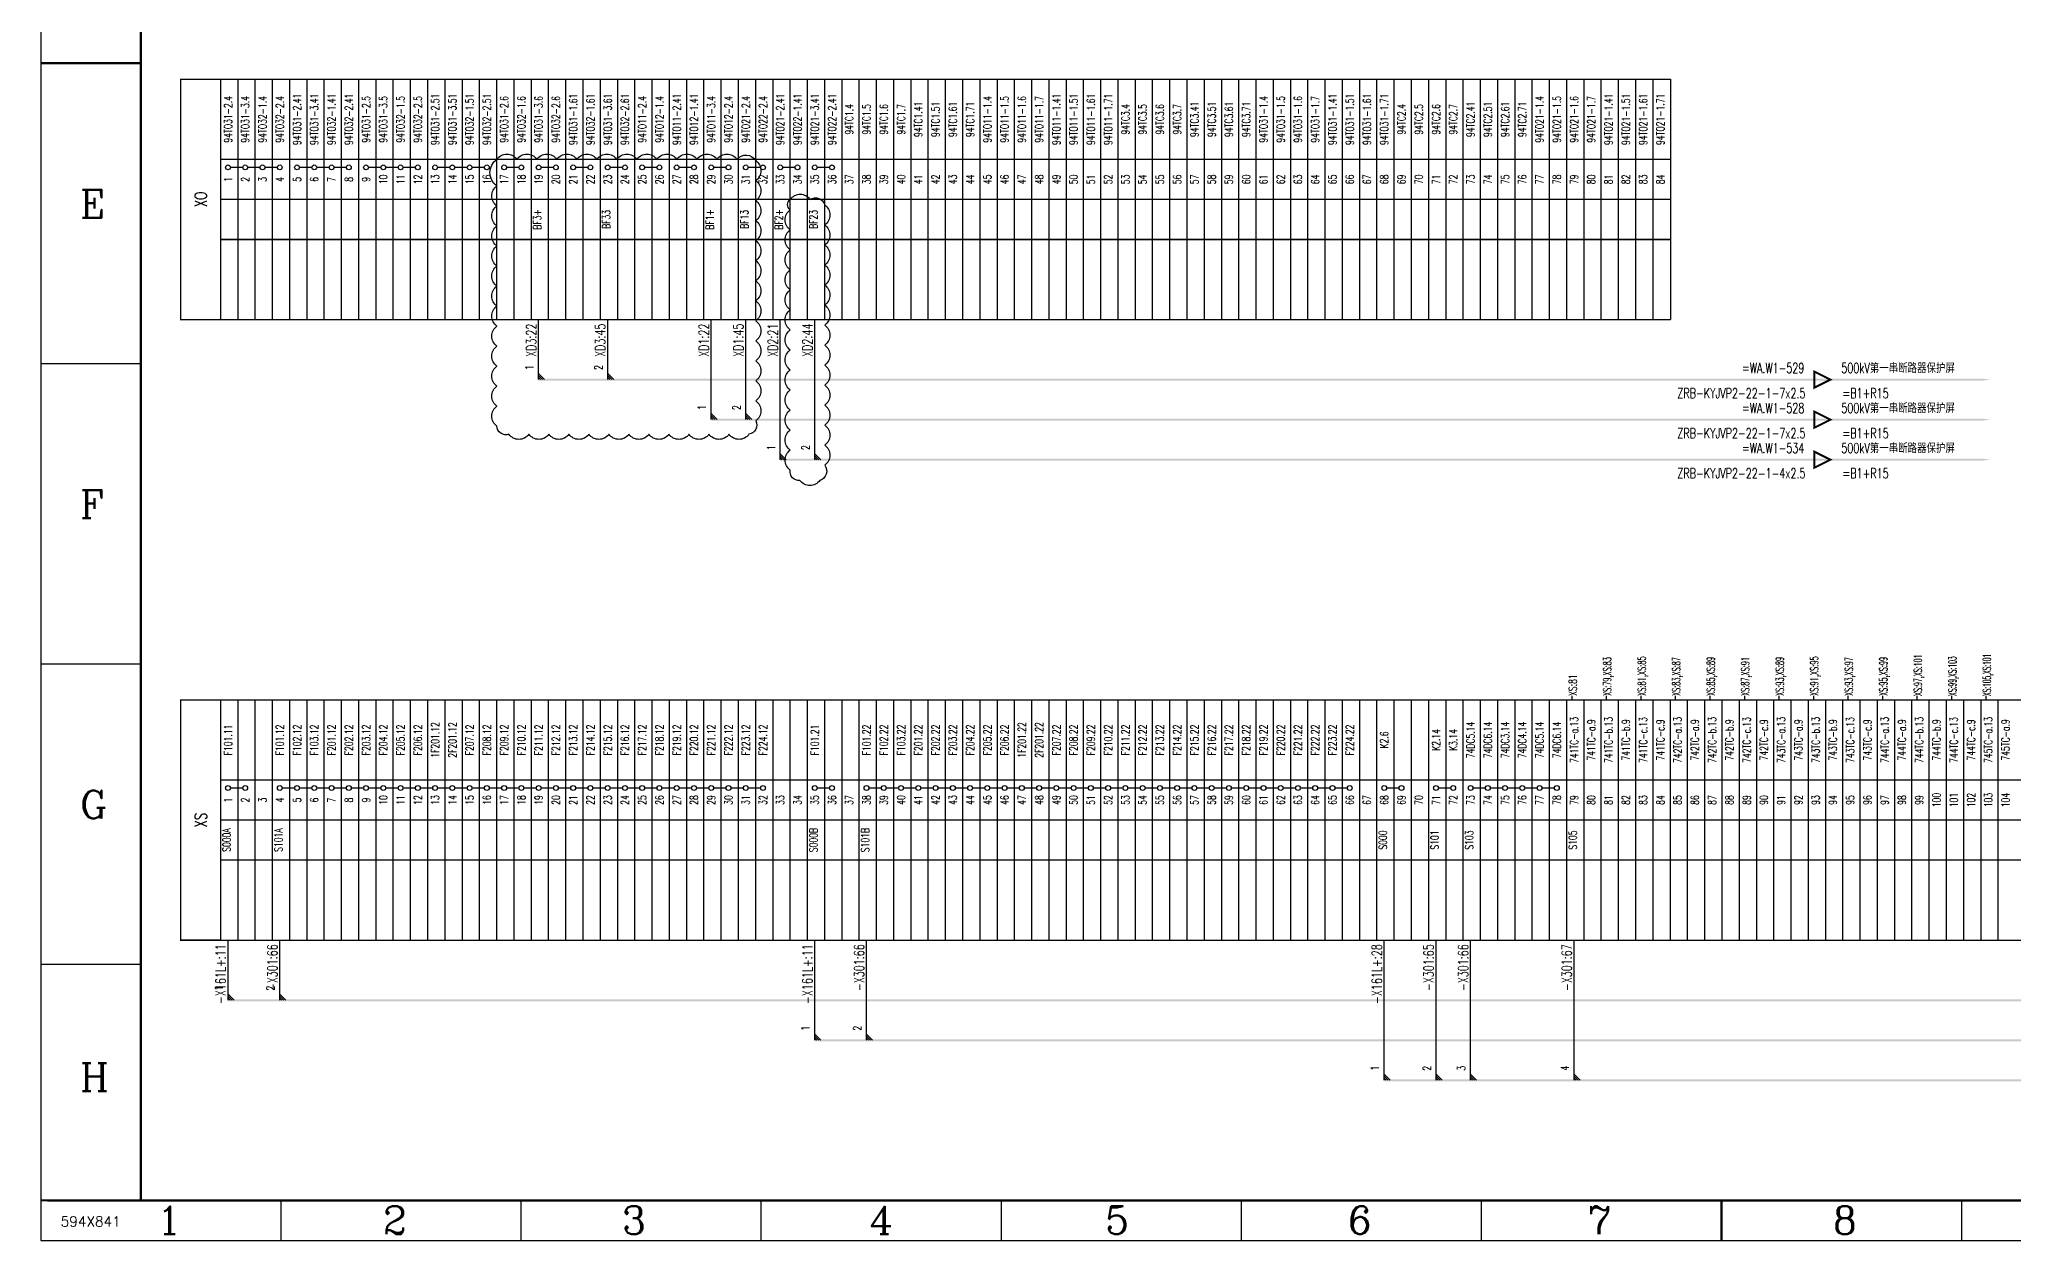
# Model space of a CAD drawing. Header units: millimetres. Extents: x 0 to 841, y 0 to 594.
# Drawn here: x -0.3 to 493, y 0 to 299.9 of the extents above; entities that cross this region are included whole.
import ezdxf
from ezdxf.enums import TextEntityAlignment as Align

# ---------------------------------------------------------------- set-up
doc = ezdxf.new("R2010")
doc.units = ezdxf.units.MM
doc.layers.add('GPDRAW', color=1, linetype='Continuous')
doc.styles.add('ECL', font='', dxfattribs={"width": 0.7, "height": 3})
doc.styles.add('elec', font='simplex.shx', dxfattribs={"width": 0.7, "bigfont": 'hztxta.shx'})
doc.styles.add('GPDRAW', font='txt.shx', dxfattribs={"height": 2.5, "bigfont": 'hzfs.shx'})
doc.styles.add('ROMANC', font='romanc')
doc.styles.get('ECL').set_extended_font_data('FangSong_GB2312')

# ---------------------------------------------------------------- blocks, each defined once
blk = doc.blocks.new('joinPtL')
for p, q in [((1.5, 0), (0, 1.5)), ((1, 0), (0, 1)), ((0.5, 0), (0, 0.5))]:
    blk.add_line(p, q)
at = {"style": 'elec', "width": 0.7}
blk.add_attdef('NO', text='', height=2, rotation=90, dxfattribs=at).set_placement((-2.31, 3.02), align=Align.MIDDLE)
blk = doc.blocks.new('to')
at = {"const_width": 0.5}
blk.add_lwpolyline([(-4, 2), (-4, -2), (0, 0)], close=True, dxfattribs=at)
at = {"style": 'elec', "width": 0.7}
for tag, p in [('CABLECODE', (-6.5, 1.65)), ('CABLETYPE', (-6.23, -4.65))]:
    blk.add_attdef(tag, text='', height=2.5, dxfattribs=at).set_placement(p, align=Align.RIGHT)
for tag, p in [('EQUNAME', (2.72, 1.65)), ('EQUCODE', (3, -4.65))]:
    blk.add_attdef(tag, p, '', height=2.5, dxfattribs=at)
blk = doc.blocks.new('XXDAFRAM-CH-HENG-A1')
at = {"color": 1, "lineweight": 50}
for p, q in [((0, 294), (25, 294)), ((420, 10), (420, 0))]:
    blk.add_line(p, q, dxfattribs=at)
at = {"color": 1}
for p, q in [((0, 219), (25, 219)), ((0, 144), (25, 144)), ((0, 69), (25, 69)), ((60, 10), (60, 0)), ((120, 10), (120, 0)), ((180, 10), (180, 0)), ((240, 10), (240, 0)), ((300, 10), (300, 0)), ((360, 10), (360, 0)), ((480, 10), (480, 0))]:
    blk.add_line(p, q, dxfattribs=at)
blk.add_lwpolyline([(0, 0), (841, 0), (841, 594), (0, 594)], close=True, dxfattribs=at)
at = {"color": 1, "const_width": 0.6}
for points in [[(25, 10), (831, 10), (831, 584), (25, 584)], [(0, 10), (25, 10), (25, 10), (0, 10)]]:
    blk.add_lwpolyline(points, close=True, dxfattribs=at)
at = {"color": 1, "const_width": 0.5}
blk.add_lwpolyline([(0, 10), (25, 10)], dxfattribs=at)
at = {"color": 1, "style": 'ROMANC'}
for s, p in [('E', (9.83, 255.42)), ('F', (9.83, 180.42)), ('G', (9.83, 105.42)), ('H', (9.83, 37.29)), ('1', (29.09, 1.55)), ('2', (85.5, 1.55)), ('3', (145.25, 1.55)), ('4', (207.04, 1.55)), ('5', (266, 1.55)), ('6', (326.66, 1.55)), ('7', (386.56, 1.55)), ('8', (447.83, 1.55))]:
    blk.add_text(s, height=7, dxfattribs=at).set_placement(p)
at = {"linetype": 'Continuous', "style": 'ECL', "width": 0.7}
for tag, height, p in [('DESIGNSTATUS', 3.5, (818.85, 76.57)), ('DESIGNSTATUS', 3.5, (818.85, 76.57)), ('ENDESIGNSTATUS', 3.5, (818.89, 70.89)), ('ENDESIGNSTATUS', 3.5, (818.89, 70.89)), ('V', 4, (778.58, 63.46)), ('O', 4, (784.75, 63.46)), ('L', 4, (790.92, 63.46)), ('N', 4, (797.08, 63.46)), ('D', 4, (809.42, 63.46)), ('W', 4, (815.58, 63.46)), ('G', 4, (821.75, 63.46)), ('VEREN40', 4, (827.82, 63.3)), ('DWGNAME1', 5, (768.76, 48.81)), ('DWGENAME1', 5, (768.98, 42.71)), ('DWGNAME', 5, (768.73, 42.42)), ('DWGNAME2', 5, (769.11, 35.27)), ('DWGENAME', 5, (769.24, 35.31)), ('DWGENAME2', 5, (769.4, 28.81)), ('DWGNO', 5, (758.81, 15.14)), ('VEREN40', 4, (825.77, 15.22))]:
    blk.add_attdef(tag, text='', height=height, dxfattribs=at).set_placement(p, align=Align.MIDDLE)
at = {"style": 'ECL', "width": 0.7, "flags": 1}
for tag, p in [('SJ1', (666.56, 44.28)), ('JH', (666.56, 36.28)), ('SH1', (666.56, 28.28)), ('PZ', (666.56, 20.28)), ('BL', (666.56, 10))]:
    blk.add_attdef(tag, p, '', height=5, dxfattribs=at)
for p in [(697.39, 48.28), (697.39, 40.28), (697.39, 32.28), (697.39, 24.28)]:
    blk.add_attdef('DATE', text='', height=5, dxfattribs=at).set_placement(p, align=Align.MIDDLE)
at = {"layer": 'GPDRAW', "color": 1, "linetype": 'Continuous', "style": 'GPDRAW'}
blk.add_text('594X841', height=2.5, dxfattribs=at).set_placement((5, 3.5))

msp = doc.modelspace()

# ---------------------------------------------------------------- linework, layer by layer
for p, q in [((45, 290), (407.24, 290)), ((45, 230), (45, 290)), ((49.31, 230), (49.31, 290)), ((53.62, 230), (53.62, 290)), ((57.94, 230), (57.94, 290)), ((62.25, 230), (62.25, 290)), ((66.56, 230), (66.56, 290)), ((70.87, 230), (70.87, 290)), ((75.19, 230), (75.19, 290)), ((79.5, 230), (79.5, 290)), ((83.81, 230), (83.81, 290)), ((88.12, 230), (88.12, 290)), ((92.44, 230), (92.44, 290)), ((96.75, 230), (96.75, 290)), ((101.06, 230), (101.06, 290)), ((105.37, 230), (105.37, 290)), ((109.69, 230), (109.69, 290)), ((114, 230), (114, 290)), ((118.31, 230), (118.31, 290)), ((122.62, 230), (122.62, 290)), ((126.94, 230), (126.94, 290)), ((131.25, 230), (131.25, 290)), ((135.56, 230), (135.56, 290)), ((139.87, 230), (139.87, 290)), ((144.19, 230), (144.19, 290)), ((148.5, 230), (148.5, 290)), ((152.81, 230), (152.81, 290)), ((157.12, 230), (157.12, 290)), ((161.44, 230), (161.44, 290)), ((165.75, 230), (165.75, 290)), ((170.06, 230), (170.06, 290)), ((174.37, 230), (174.37, 290)), ((178.69, 230), (178.69, 290)), ((183, 230), (183, 290)), ((187.31, 230), (187.31, 290)), ((191.62, 230), (191.62, 290)), ((195.93, 230), (195.93, 290)), ((200.25, 230), (200.25, 290)), ((204.56, 230), (204.56, 290)), ((208.87, 230), (208.87, 290)), ((213.18, 230), (213.18, 290)), ((217.5, 230), (217.5, 290)), ((221.81, 230), (221.81, 290)), ((226.12, 230), (226.12, 290)), ((230.43, 230), (230.43, 290)), ((234.75, 230), (234.75, 290)), ((239.06, 230), (239.06, 290)), ((243.37, 230), (243.37, 290)), ((247.68, 230), (247.68, 290)), ((252, 230), (252, 290)), ((256.31, 230), (256.31, 290)), ((260.62, 230), (260.62, 290)), ((264.93, 230), (264.93, 290)), ((269.25, 230), (269.25, 290)), ((273.56, 230), (273.56, 290)), ((277.87, 230), (277.87, 290)), ((282.18, 230), (282.18, 290)), ((286.5, 230), (286.5, 290)), ((290.81, 230), (290.81, 290)), ((295.12, 230), (295.12, 290)), ((299.43, 230), (299.43, 290)), ((303.75, 230), (303.75, 290)), ((308.06, 230), (308.06, 290)), ((312.37, 230), (312.37, 290)), ((316.68, 230), (316.68, 290)), ((320.99, 230), (320.99, 290)), ((325.31, 230), (325.31, 290)), ((329.62, 230), (329.62, 290)), ((333.93, 230), (333.93, 290)), ((338.24, 230), (338.24, 290)), ((342.56, 230), (342.56, 290)), ((346.87, 230), (346.87, 290)), ((351.18, 230), (351.18, 290)), ((355.49, 230), (355.49, 290)), ((359.81, 230), (359.81, 290)), ((364.12, 230), (364.12, 290)), ((368.43, 230), (368.43, 290)), ((372.74, 230), (372.74, 290)), ((377.06, 230), (377.06, 290)), ((381.37, 230), (381.37, 290)), ((385.68, 230), (385.68, 290)), ((389.99, 230), (389.99, 290)), ((394.31, 230), (394.31, 290)), ((398.62, 230), (398.62, 290)), ((402.93, 230), (402.93, 290)), ((407.24, 290), (407.24, 230)), ((45, 230), (407.24, 230)), ((45, 135), (540.93, 135)), ((45, 75), (45, 135)), ((49.31, 75), (49.31, 135)), ((53.62, 75), (53.62, 135)), ((57.94, 75), (57.94, 135)), ((62.25, 75), (62.25, 135)), ((66.56, 75), (66.56, 135)), ((70.87, 75), (70.87, 135)), ((75.19, 75), (75.19, 135)), ((79.5, 75), (79.5, 135)), ((83.81, 75), (83.81, 135)), ((88.12, 75), (88.12, 135)), ((92.44, 75), (92.44, 135)), ((96.75, 75), (96.75, 135)), ((101.06, 75), (101.06, 135)), ((105.37, 75), (105.37, 135)), ((109.69, 75), (109.69, 135)), ((114, 75), (114, 135)), ((118.31, 75), (118.31, 135)), ((122.62, 75), (122.62, 135)), ((126.94, 75), (126.94, 135)), ((131.25, 75), (131.25, 135)), ((135.56, 75), (135.56, 135)), ((139.87, 75), (139.87, 135)), ((144.19, 75), (144.19, 135)), ((148.5, 75), (148.5, 135)), ((152.81, 75), (152.81, 135)), ((157.12, 75), (157.12, 135)), ((161.44, 75), (161.44, 135)), ((165.75, 75), (165.75, 135)), ((170.06, 75), (170.06, 135)), ((174.37, 75), (174.37, 135)), ((178.69, 75), (178.69, 135)), ((183, 75), (183, 135)), ((187.31, 75), (187.31, 135)), ((191.62, 75), (191.62, 135)), ((195.93, 75), (195.93, 135)), ((200.25, 75), (200.25, 135)), ((204.56, 75), (204.56, 135)), ((208.87, 75), (208.87, 135)), ((213.18, 75), (213.18, 135)), ((217.5, 75), (217.5, 135)), ((221.81, 75), (221.81, 135)), ((226.12, 75), (226.12, 135)), ((230.43, 75), (230.43, 135)), ((234.75, 75), (234.75, 135)), ((239.06, 75), (239.06, 135)), ((243.37, 75), (243.37, 135)), ((247.68, 75), (247.68, 135)), ((252, 75), (252, 135)), ((256.31, 75), (256.31, 135)), ((260.62, 75), (260.62, 135)), ((264.93, 75), (264.93, 135)), ((269.25, 75), (269.25, 135)), ((273.56, 75), (273.56, 135)), ((277.87, 75), (277.87, 135)), ((282.18, 75), (282.18, 135)), ((286.5, 75), (286.5, 135)), ((290.81, 75), (290.81, 135)), ((295.12, 75), (295.12, 135)), ((299.43, 75), (299.43, 135)), ((303.75, 75), (303.75, 135)), ((308.06, 75), (308.06, 135)), ((312.37, 75), (312.37, 135)), ((316.68, 75), (316.68, 135)), ((320.99, 75), (320.99, 135)), ((325.31, 75), (325.31, 135)), ((329.62, 75), (329.62, 135)), ((333.93, 75), (333.93, 135)), ((338.24, 75), (338.24, 135)), ((342.56, 75), (342.56, 135)), ((346.87, 75), (346.87, 135)), ((351.18, 75), (351.18, 135)), ((355.49, 75), (355.49, 135)), ((359.81, 75), (359.81, 135)), ((364.12, 75), (364.12, 135)), ((368.43, 75), (368.43, 135)), ((372.74, 75), (372.74, 135)), ((377.06, 75), (377.06, 135)), ((381.37, 75), (381.37, 135)), ((382.68, 135), (382.68, 136)), ((385.68, 75), (385.68, 135)), ((389.99, 75), (389.99, 135)), ((391.31, 135), (391.31, 136)), ((394.31, 75), (394.31, 135)), ((398.62, 75), (398.62, 135)), ((399.93, 135), (399.93, 136)), ((402.93, 75), (402.93, 135)), ((407.24, 75), (407.24, 135)), ((408.56, 135), (408.56, 136)), ((411.56, 75), (411.56, 135)), ((415.87, 75), (415.87, 135)), ((417.18, 135), (417.18, 136)), ((420.18, 75), (420.18, 135)), ((424.49, 75), (424.49, 135)), ((425.81, 135), (425.81, 136)), ((428.81, 75), (428.81, 135)), ((433.12, 75), (433.12, 135)), ((434.43, 135), (434.43, 136)), ((437.43, 75), (437.43, 135)), ((441.74, 75), (441.74, 135)), ((443.06, 135), (443.06, 136)), ((446.06, 75), (446.06, 135)), ((450.37, 75), (450.37, 135)), ((451.68, 135), (451.68, 136)), ((454.68, 75), (454.68, 135)), ((458.99, 75), (458.99, 135)), ((460.3, 135), (460.3, 136)), ((463.3, 75), (463.3, 135)), ((467.62, 75), (467.62, 135)), ((468.93, 135), (468.93, 136)), ((471.93, 75), (471.93, 135)), ((476.24, 75), (476.24, 135)), ((477.55, 135), (477.55, 136)), ((480.55, 75), (480.55, 135)), ((484.87, 75), (484.87, 135)), ((486.18, 135), (486.18, 136)), ((489.18, 75), (489.18, 135)), ((45, 75), (540.93, 75))]:
    msp.add_line(p, q)
at = {"color": 1, "const_width": 0.35}
for points in [[(35, 290), (45, 290), (45, 230), (35, 230)], [(35, 135), (45, 135), (45, 75), (35, 75)]]:
    msp.add_lwpolyline(points, close=True, dxfattribs=at)
for points in [[(407.24, 270), (45, 270)], [(407.24, 260), (45, 260)], [(407.24, 250), (45, 250)], [(540.93, 115), (45, 115)], [(540.93, 105), (45, 105)], [(540.93, 95), (45, 95)]]:
    msp.add_lwpolyline(points, dxfattribs=at)
at = {"color": 2, "const_width": 0.35}
for points in [[(47.41, 268), (50.52, 268)], [(51.72, 268), (54.84, 268)], [(56.04, 268), (59.15, 268)], [(64.66, 268), (67.77, 268)], [(68.97, 268), (72.09, 268)], [(73.29, 268), (76.4, 268)], [(81.91, 268), (85.02, 268)], [(86.22, 268), (89.34, 268)], [(90.54, 268), (93.65, 268)], [(99.16, 268), (102.27, 268)], [(103.47, 268), (106.59, 268)], [(107.79, 268), (110.9, 268)], [(116.41, 268), (119.52, 268)], [(125.04, 268), (128.15, 268)], [(133.66, 268), (136.77, 268)], [(142.29, 268), (145.4, 268)], [(150.91, 268), (154.02, 268)], [(159.54, 268), (162.65, 268)], [(168.16, 268), (171.27, 268)], [(176.79, 268), (179.9, 268)], [(185.41, 268), (188.52, 268)], [(194.03, 268), (197.15, 268)], [(47.41, 113), (50.52, 113)], [(60.35, 113), (63.46, 113)], [(64.66, 113), (67.77, 113)], [(68.97, 113), (72.09, 113)], [(73.29, 113), (76.4, 113)], [(77.6, 113), (80.71, 113)], [(81.91, 113), (85.02, 113)], [(86.22, 113), (89.34, 113)], [(90.54, 113), (93.65, 113)], [(94.85, 113), (97.96, 113)], [(99.16, 113), (102.27, 113)], [(103.47, 113), (106.59, 113)], [(107.79, 113), (110.9, 113)], [(112.1, 113), (115.21, 113)], [(116.41, 113), (119.52, 113)], [(120.72, 113), (123.84, 113)], [(125.04, 113), (128.15, 113)], [(129.35, 113), (132.46, 113)], [(133.66, 113), (136.77, 113)], [(137.97, 113), (141.09, 113)], [(142.29, 113), (145.4, 113)], [(146.6, 113), (149.71, 113)], [(150.91, 113), (154.02, 113)], [(155.22, 113), (158.34, 113)], [(159.54, 113), (162.65, 113)], [(163.85, 113), (166.96, 113)], [(168.16, 113), (171.27, 113)], [(172.47, 113), (175.59, 113)], [(176.79, 113), (179.9, 113)], [(194.03, 113), (197.15, 113)], [(206.97, 113), (210.08, 113)], [(211.28, 113), (214.4, 113)], [(215.6, 113), (218.71, 113)], [(219.91, 113), (223.02, 113)], [(224.22, 113), (227.33, 113)], [(228.53, 113), (231.65, 113)], [(232.85, 113), (235.96, 113)], [(237.16, 113), (240.27, 113)], [(241.47, 113), (244.58, 113)], [(245.78, 113), (248.9, 113)], [(250.1, 113), (253.21, 113)], [(254.41, 113), (257.52, 113)], [(258.72, 113), (261.83, 113)], [(263.03, 113), (266.15, 113)], [(267.35, 113), (270.46, 113)], [(271.66, 113), (274.77, 113)], [(275.97, 113), (279.08, 113)], [(280.28, 113), (283.4, 113)], [(284.6, 113), (287.71, 113)], [(288.91, 113), (292.02, 113)], [(293.22, 113), (296.33, 113)], [(297.53, 113), (300.65, 113)], [(301.85, 113), (304.96, 113)], [(306.16, 113), (309.27, 113)], [(310.47, 113), (313.58, 113)], [(314.78, 113), (317.89, 113)], [(319.09, 113), (322.21, 113)], [(323.41, 113), (326.52, 113)], [(336.34, 113), (339.46, 113)], [(349.28, 113), (352.39, 113)], [(357.91, 113), (361.02, 113)], [(362.22, 113), (365.33, 113)], [(366.53, 113), (369.64, 113)], [(370.84, 113), (373.96, 113)], [(375.16, 113), (378.27, 113)]]:
    msp.add_lwpolyline(points, dxfattribs=at)
at = {"color": 6}
for points in [[(114, 270, -0.520567), (119, 270, -0.520567), (124, 270, -0.520567), (129, 270, -0.520567), (134, 270, -0.520567), (139, 270, -0.520567), (144, 270, -0.520567), (149, 270, -0.520567), (154, 270, -0.520567), (159, 270, -0.520567), (164, 270, -0.520567), (169, 270, -0.520567), (174, 270, -0.520567), (178.69, 269.69, -0.520567), (178.69, 264.69, -0.520567), (178.69, 259.69, -0.520567), (178.69, 254.69, -0.520567), (178.69, 249.69, -0.520567), (178.69, 244.69, -0.520567), (178.69, 239.69, -0.520567), (178.69, 234.69, -0.520567), (178.69, 229.69, -0.520567), (178.69, 224.69, -0.520567), (178.69, 219.69, -0.520567), (178.69, 214.69, -0.520567), (178.69, 209.69, -0.520567), (178.69, 204.69, -0.520567), (177, 201.37, -0.520567), (172, 201.37, -0.520567), (167, 201.37, -0.520567), (162, 201.37, -0.520567), (157, 201.37, -0.520567), (152, 201.37, -0.520567), (147, 201.37, -0.520567), (142, 201.37, -0.520567), (137, 201.37, -0.520567), (132, 201.37, -0.520567), (127, 201.37, -0.520567), (122, 201.37, -0.520567), (117, 201.37, -0.520567), (114, 203.37, -0.520567), (114, 208.37, -0.520567), (114, 213.37, -0.520567), (114, 218.37, -0.520567), (114, 223.37, -0.520567), (114, 228.37, -0.520567), (114, 233.37, -0.520567), (114, 238.37, -0.520567), (114, 243.37, -0.520567), (114, 248.37, -0.520567), (114, 253.37, -0.520567), (114, 258.37, -0.520567), (114, 263.37, -0.520567)], [(187.31, 260, -0.520567), (192.31, 260, -0.520567), (195.93, 258.62, -0.520567), (195.93, 253.62, -0.520567), (195.93, 248.62, -0.520567), (195.93, 243.62, -0.520567), (195.93, 238.62, -0.520567), (195.93, 233.62, -0.520567), (195.93, 228.62, -0.520567), (195.93, 223.62, -0.520567), (195.93, 218.62, -0.520567), (195.93, 213.62, -0.520567), (195.93, 208.62, -0.520567), (195.93, 203.62, -0.520567), (195.93, 198.62, -0.520567), (195.93, 193.62, -0.520567), (194.73, 189.83, -0.520567), (189.73, 189.83, -0.520567), (187.31, 192.41, -0.520567), (187.31, 197.41, -0.520567), (187.31, 202.41, -0.520567), (187.31, 207.41, -0.520567), (187.31, 212.41, -0.520567), (187.31, 217.41, -0.520567), (187.31, 222.41, -0.520567), (187.31, 227.41, -0.520567), (187.31, 232.41, -0.520567), (187.31, 237.41, -0.520567), (187.31, 242.41, -0.520567), (187.31, 247.41, -0.520567), (187.31, 252.41, -0.520567), (187.31, 257.41, -0.520567)]]:
    msp.add_lwpolyline(points, format="xyb", close=True, dxfattribs=at)
for points in [[(124.44, 215), (124.44, 230), (124.44, 230), (124.44, 230)], [(141.69, 215), (141.69, 230), (141.69, 230), (141.69, 230)], [(167.56, 205), (167.56, 230), (167.56, 230), (167.56, 230)], [(176.19, 205), (176.19, 230), (176.19, 230), (176.19, 230)], [(193.43, 195), (193.43, 230), (193.43, 230), (193.43, 230)]]:
    msp.add_lwpolyline(points, dxfattribs=at)
for points in [[(184.81, 195), (184.81, 230), (184.81, 230), (184.81, 230)], [(46.81, 60), (46.81, 75), (46.81, 75), (46.81, 75)], [(59.75, 60), (59.75, 75), (59.75, 75), (59.75, 75)], [(193.43, 50), (193.43, 75), (193.43, 75), (193.43, 75)], [(206.37, 50), (206.37, 75), (206.37, 75), (206.37, 75)], [(335.74, 40), (335.74, 75), (335.74, 75), (335.74, 75)], [(348.68, 40), (348.68, 75), (348.68, 75), (348.68, 75)], [(357.31, 40), (357.31, 75), (357.31, 75), (357.31, 75)], [(383.18, 40), (383.18, 75), (383.18, 75), (383.18, 75)]]:
    msp.add_lwpolyline(points)
at = {"color": 7}
for points in [[(124.44, 215, 0.5, 0.5, 0), (479.24, 215, 2, 0, 0), (487.24, 215, 0, 0, 0)], [(167.56, 205, 0.5, 0.5, 0), (479.24, 205, 2, 0, 0), (487.24, 205, 0, 0, 0)], [(184.81, 195, 0.5, 0.5, 0), (479.24, 195, 2, 0, 0), (487.24, 195, 0, 0, 0)], [(46.81, 60, 0.5, 0.5, 0), (612.93, 60, 2, 0, 0), (620.93, 60, 0, 0, 0)], [(193.43, 50, 0.5, 0.5, 0), (612.93, 50, 2, 0, 0), (620.93, 50, 0, 0, 0)], [(335.74, 40, 0.5, 0.5, 0), (612.93, 40, 2, 0, 0), (620.93, 40, 0, 0, 0)]]:
    msp.add_lwpolyline(points, format="xyseb", dxfattribs=at)
at = {"color": 2}
for centre in [(46.81, 268), (51.12, 268), (55.44, 268), (59.75, 268), (64.06, 268), (68.37, 268), (72.69, 268), (77, 268), (81.31, 268), (85.62, 268), (89.94, 268), (94.25, 268), (98.56, 268), (102.87, 268), (107.19, 268), (111.5, 268), (115.81, 268), (120.12, 268), (124.44, 268), (128.75, 268), (133.06, 268), (137.37, 268), (141.69, 268), (146, 268), (150.31, 268), (154.62, 268), (158.94, 268), (163.25, 268), (167.56, 268), (171.87, 268), (176.19, 268), (180.5, 268), (184.81, 268), (189.12, 268), (193.43, 268), (197.75, 268), (46.81, 113), (51.12, 113), (59.75, 113), (64.06, 113), (68.37, 113), (72.69, 113), (77, 113), (81.31, 113), (85.62, 113), (89.94, 113), (94.25, 113), (98.56, 113), (102.87, 113), (107.19, 113), (111.5, 113), (115.81, 113), (120.12, 113), (124.44, 113), (128.75, 113), (133.06, 113), (137.37, 113), (141.69, 113), (146, 113), (150.31, 113), (154.62, 113), (158.94, 113), (163.25, 113), (167.56, 113), (171.87, 113), (176.19, 113), (180.5, 113), (193.43, 113), (197.75, 113), (206.37, 113), (210.68, 113), (215, 113), (219.31, 113), (223.62, 113), (227.93, 113), (232.25, 113), (236.56, 113), (240.87, 113), (245.18, 113), (249.5, 113), (253.81, 113), (258.12, 113), (262.43, 113), (266.75, 113), (271.06, 113), (275.37, 113), (279.68, 113), (284, 113), (288.31, 113), (292.62, 113), (296.93, 113), (301.25, 113), (305.56, 113), (309.87, 113), (314.18, 113), (318.49, 113), (322.81, 113), (327.12, 113), (335.74, 113), (340.06, 113), (348.68, 113), (352.99, 113), (357.31, 113), (361.62, 113), (365.93, 113), (370.24, 113), (374.56, 113), (378.87, 113)]:
    msp.add_circle(centre, 0.6, dxfattribs=at)

# ---------------------------------------------------------------- block references
msp.add_blockref('XXDAFRAM-CH-HENG-A1', (0, 0))
at = {"color": 6}
for p, values in [((124.44, 215), {'NO': '1'}), ((141.69, 215), {'NO': '2'}), ((167.56, 205), {'NO': '1'}), ((176.19, 205), {'NO': '2'}), ((193.43, 195), {'NO': '2'})]:
    msp.add_blockref('joinPtL', p, dxfattribs=at).add_auto_attribs(values)
for name, p, values in [('to', (447.24, 215), {'EQUNAME': '500kV第一串断路器保护屏', 'CABLECODE': '=WA.W1-529', 'EQUCODE': '=B1+R15', 'CABLETYPE': 'ZRB-KYJVP2-22-1-7x2.5'}), ('to', (447.24, 205), {'EQUNAME': '500kV第一串断路器保护屏', 'CABLECODE': '=WA.W1-528', 'EQUCODE': '=B1+R15', 'CABLETYPE': 'ZRB-KYJVP2-22-1-7x2.5'}), ('joinPtL', (184.81, 195), {'NO': '1'}), ('to', (447.24, 195), {'EQUNAME': '500kV第一串断路器保护屏', 'CABLECODE': '=WA.W1-534', 'EQUCODE': '=B1+R15', 'CABLETYPE': 'ZRB-KYJVP2-22-1-4x2.5'}), ('joinPtL', (46.81, 60), {'NO': '1'}), ('joinPtL', (59.75, 60), {'NO': '2'}), ('joinPtL', (193.43, 50), {'NO': '1'}), ('joinPtL', (206.37, 50), {'NO': '2'}), ('joinPtL', (335.74, 40), {'NO': '1'}), ('joinPtL', (348.68, 40), {'NO': '2'}), ('joinPtL', (357.31, 40), {'NO': '3'}), ('joinPtL', (383.18, 40), {'NO': '4'})]:
    msp.add_blockref(name, p).add_auto_attribs(values)

# ---------------------------------------------------------------- texts
at = {"color": 0, "style": 'elec', "width": 0.7}
for s, height, p in [('94TO31-2.4', 2, (46.81, 280)), ('94TO31-3.4', 2, (51.12, 280)), ('94TO32-1.4', 2, (55.44, 280)), ('94TO32-2.4', 2, (59.75, 280)), ('94TO31-2.41', 2, (64.06, 280)), ('94TO31-3.41', 2, (68.37, 280)), ('94TO32-1.41', 2, (72.69, 280)), ('94TO32-2.41', 2, (77, 280)), ('94TO31-2.5', 2, (81.31, 280)), ('94TO31-3.5', 2, (85.62, 280)), ('94TO32-1.5', 2, (89.94, 280)), ('94TO32-2.5', 2, (94.25, 280)), ('94TO31-2.51', 2, (98.56, 280)), ('94TO31-3.51', 2, (102.87, 280)), ('94TO32-1.51', 2, (107.19, 280)), ('94TO32-2.51', 2, (111.5, 280)), ('94TO31-2.6', 2, (115.81, 280)), ('94TO32-1.6', 2, (120.12, 280)), ('94TO31-3.6', 2, (124.44, 280)), ('94TO32-2.6', 2, (128.75, 280)), ('94TO31-1.61', 2, (133.06, 280)), ('94TO32-1.61', 2, (137.37, 280)), ('94TO31-3.61', 2, (141.69, 280)), ('94TO32-2.61', 2, (146, 280)), ('94TO11-2.4', 2, (150.31, 280)), ('94TO12-1.4', 2, (154.62, 280)), ('94TO11-2.41', 2, (158.94, 280)), ('94TO12-1.41', 2, (163.25, 280)), ('94TO11-3.4', 2, (167.56, 280)), ('94TO12-2.4', 2, (171.87, 280)), ('94TO21-2.4', 2, (176.19, 280)), ('94TO22-2.4', 2, (180.5, 280)), ('94TO21-2.41', 2, (184.81, 280)), ('94TO22-1.41', 2, (189.12, 280)), ('94TO21-3.41', 2, (193.43, 280)), ('94TO22-2.41', 2, (197.75, 280)), ('94TC1.4', 2, (202.06, 280)), ('94TC1.5', 2, (206.37, 280)), ('94TC1.6', 2, (210.68, 280)), ('94TC1.7', 2, (215, 280)), ('94TC1.41', 2, (219.31, 280)), ('94TC1.51', 2, (223.62, 280)), ('94TC1.61', 2, (227.93, 280)), ('94TC1.71', 2, (232.25, 280)), ('94TO11-1.4', 2, (236.56, 280)), ('94TO11-1.5', 2, (240.87, 280)), ('94TO11-1.6', 2, (245.18, 280)), ('94TO11-1.7', 2, (249.5, 280)), ('94TO11-1.41', 2, (253.81, 280)), ('94TO11-1.51', 2, (258.12, 280)), ('94TO11-1.61', 2, (262.43, 280)), ('94TO11-1.71', 2, (266.75, 280)), ('94TC3.4', 2, (271.06, 280)), ('94TC3.5', 2, (275.37, 280)), ('94TC3.6', 2, (279.68, 280)), ('94TC3.7', 2, (284, 280)), ('94TC3.41', 2, (288.31, 280)), ('94TC3.51', 2, (292.62, 280)), ('94TC3.61', 2, (296.93, 280)), ('94TC3.71', 2, (301.25, 280)), ('94TO31-1.4', 2, (305.56, 280)), ('94TO31-1.5', 2, (309.87, 280)), ('94TO31-1.6', 2, (314.18, 280)), ('94TO31-1.7', 2, (318.49, 280)), ('94TO31-1.41', 2, (322.81, 280)), ('94TO31-1.51', 2, (327.12, 280)), ('94TO31-1.61', 2, (331.43, 280)), ('94TO31-1.71', 2, (335.74, 280)), ('94TC2.4', 2, (340.06, 280)), ('94TC2.5', 2, (344.37, 280)), ('94TC2.6', 2, (348.68, 280)), ('94TC2.7', 2, (352.99, 280)), ('94TC2.41', 2, (357.31, 280)), ('94TC2.51', 2, (361.62, 280)), ('94TC2.61', 2, (365.93, 280)), ('94TC2.71', 2, (370.24, 280)), ('94TO21-1.4', 2, (374.56, 280)), ('94TO21-1.5', 2, (378.87, 280)), ('94TO21-1.6', 2, (383.18, 280)), ('94TO21-1.7', 2, (387.49, 280)), ('94TO21-1.41', 2, (391.81, 280)), ('94TO21-1.51', 2, (396.12, 280)), ('94TO21-1.61', 2, (400.43, 280)), ('94TO21-1.71', 2, (404.74, 280)), ('XO', 3, (40, 260)), ('1', 2, (46.81, 265)), ('2', 2, (51.12, 265)), ('3', 2, (55.44, 265)), ('4', 2, (59.75, 265)), ('5', 2, (64.06, 265)), ('6', 2, (68.37, 265)), ('7', 2, (72.69, 265)), ('8', 2, (77, 265)), ('9', 2, (81.31, 265)), ('10', 2, (85.62, 265)), ('11', 2, (89.94, 265)), ('12', 2, (94.25, 265)), ('13', 2, (98.56, 265)), ('14', 2, (102.87, 265)), ('15', 2, (107.19, 265)), ('16', 2, (111.5, 265)), ('17', 2, (115.81, 265)), ('18', 2, (120.12, 265)), ('19', 2, (124.44, 265)), ('20', 2, (128.75, 265)), ('21', 2, (133.06, 265)), ('22', 2, (137.37, 265)), ('23', 2, (141.69, 265)), ('24', 2, (146, 265)), ('25', 2, (150.31, 265)), ('26', 2, (154.62, 265)), ('27', 2, (158.94, 265)), ('28', 2, (163.25, 265)), ('29', 2, (167.56, 265)), ('30', 2, (171.87, 265)), ('31', 2, (176.19, 265)), ('32', 2, (180.5, 265)), ('33', 2, (184.81, 265)), ('34', 2, (189.12, 265)), ('35', 2, (193.43, 265)), ('36', 2, (197.75, 265)), ('37', 2, (202.06, 265)), ('38', 2, (206.37, 265)), ('39', 2, (210.68, 265)), ('40', 2, (215, 265)), ('41', 2, (219.31, 265)), ('42', 2, (223.62, 265)), ('43', 2, (227.93, 265)), ('44', 2, (232.25, 265)), ('45', 2, (236.56, 265)), ('46', 2, (240.87, 265)), ('47', 2, (245.18, 265)), ('48', 2, (249.5, 265)), ('49', 2, (253.81, 265)), ('50', 2, (258.12, 265)), ('51', 2, (262.43, 265)), ('52', 2, (266.75, 265)), ('53', 2, (271.06, 265)), ('54', 2, (275.37, 265)), ('55', 2, (279.68, 265)), ('56', 2, (284, 265)), ('57', 2, (288.31, 265)), ('58', 2, (292.62, 265)), ('59', 2, (296.93, 265)), ('60', 2, (301.25, 265)), ('61', 2, (305.56, 265)), ('62', 2, (309.87, 265)), ('63', 2, (314.18, 265)), ('64', 2, (318.49, 265)), ('65', 2, (322.81, 265)), ('66', 2, (327.12, 265)), ('67', 2, (331.43, 265)), ('68', 2, (335.74, 265)), ('69', 2, (340.06, 265)), ('70', 2, (344.37, 265)), ('71', 2, (348.68, 265)), ('72', 2, (352.99, 265)), ('73', 2, (357.31, 265)), ('74', 2, (361.62, 265)), ('75', 2, (365.93, 265)), ('76', 2, (370.24, 265)), ('77', 2, (374.56, 265)), ('78', 2, (378.87, 265)), ('79', 2, (383.18, 265)), ('80', 2, (387.49, 265)), ('81', 2, (391.81, 265)), ('82', 2, (396.12, 265)), ('83', 2, (400.43, 265)), ('84', 2, (404.74, 265)), ('BF2+', 2, (184.47, 255)), ('F101.11', 2, (46.81, 125)), ('F101.12', 2, (59.75, 125)), ('F102.12', 2, (64.06, 125)), ('F103.12', 2, (68.37, 125)), ('F201.12', 2, (72.69, 125)), ('F202.12', 2, (77, 125)), ('F203.12', 2, (81.31, 125)), ('F204.12', 2, (85.62, 125)), ('F205.12', 2, (89.94, 125)), ('F206.12', 2, (94.25, 125)), ('1F201.12', 2, (98.56, 125)), ('2F201.12', 2, (102.87, 125)), ('F207.12', 2, (107.19, 125)), ('F208.12', 2, (111.5, 125)), ('F209.12', 2, (115.81, 125)), ('F210.12', 2, (120.12, 125)), ('F211.12', 2, (124.44, 125)), ('F212.12', 2, (128.75, 125)), ('F213.12', 2, (133.06, 125)), ('F214.12', 2, (137.37, 125)), ('F215.12', 2, (141.69, 125)), ('F216.12', 2, (146, 125)), ('F217.12', 2, (150.31, 125)), ('F218.12', 2, (154.62, 125)), ('F219.12', 2, (158.94, 125)), ('F220.12', 2, (163.25, 125)), ('F221.12', 2, (167.56, 125)), ('F222.12', 2, (171.87, 125)), ('F223.12', 2, (176.19, 125)), ('F224.12', 2, (180.5, 125)), ('F101.21', 2, (193.43, 125)), ('F101.22', 2, (206.37, 125)), ('F102.22', 2, (210.68, 125)), ('F103.22', 2, (215, 125)), ('F201.22', 2, (219.31, 125)), ('F202.22', 2, (223.62, 125)), ('F203.22', 2, (227.93, 125)), ('F204.22', 2, (232.25, 125)), ('F205.22', 2, (236.56, 125)), ('F206.22', 2, (240.87, 125)), ('1F201.22', 2, (245.18, 125)), ('2F201.22', 2, (249.5, 125)), ('F207.22', 2, (253.81, 125)), ('F208.22', 2, (258.12, 125)), ('F209.22', 2, (262.43, 125)), ('F210.22', 2, (266.75, 125)), ('F211.22', 2, (271.06, 125)), ('F212.22', 2, (275.37, 125)), ('F213.22', 2, (279.68, 125)), ('F214.22', 2, (284, 125)), ('F215.22', 2, (288.31, 125)), ('F216.22', 2, (292.62, 125)), ('F217.22', 2, (296.93, 125)), ('F218.22', 2, (301.25, 125)), ('F219.22', 2, (305.56, 125)), ('F220.22', 2, (309.87, 125)), ('F221.22', 2, (314.18, 125)), ('F222.22', 2, (318.49, 125)), ('F223.22', 2, (322.81, 125)), ('F224.22', 2, (327.12, 125)), ('74DC5.14', 2, (357.31, 125)), ('74DC6.14', 2, (361.62, 125)), ('74DC3.14', 2, (365.93, 125)), ('74DC4.14', 2, (370.24, 125)), ('74DC5.14', 2, (374.56, 125)), ('74DC6.14', 2, (378.87, 125)), ('741TC-a.13', 2, (383.18, 125)), ('741TC-a.9', 2, (387.49, 125)), ('741TC-b.13', 2, (391.81, 125)), ('741TC-b.9', 2, (396.12, 125)), ('741TC-c.13', 2, (400.43, 125)), ('741TC-c.9', 2, (404.74, 125)), ('742TC-a.13', 2, (409.06, 125)), ('742TC-a.9', 2, (413.37, 125)), ('742TC-b.13', 2, (417.68, 125)), ('742TC-b.9', 2, (421.99, 125)), ('742TC-c.13', 2, (426.31, 125)), ('742TC-c.9', 2, (430.62, 125)), ('743TC-a.13', 2, (434.93, 125)), ('743TC-a.9', 2, (439.24, 125)), ('743TC-b.13', 2, (443.56, 125)), ('743TC-b.9', 2, (447.87, 125)), ('743TC-c.13', 2, (452.18, 125)), ('743TC-c.9', 2, (456.49, 125)), ('744TC-a.13', 2, (460.8, 125)), ('744TC-a.9', 2, (465.12, 125)), ('744TC-b.13', 2, (469.43, 125)), ('744TC-b.9', 2, (473.74, 125)), ('744TC-c.13', 2, (478.05, 125)), ('744TC-c.9', 2, (482.37, 125)), ('745TC-a.13', 2, (486.68, 125)), ('745TC-a.9', 2, (490.99, 125)), ('K2.6', 2, (335.74, 125)), ('K2.14', 2, (348.68, 125)), ('K3.14', 2, (352.99, 125)), ('1', 2, (46.81, 110)), ('2', 2, (51.12, 110)), ('3', 2, (55.44, 110)), ('4', 2, (59.75, 110)), ('5', 2, (64.06, 110)), ('6', 2, (68.37, 110)), ('7', 2, (72.69, 110)), ('8', 2, (77, 110)), ('9', 2, (81.31, 110)), ('10', 2, (85.62, 110)), ('11', 2, (89.94, 110)), ('12', 2, (94.25, 110)), ('13', 2, (98.56, 110)), ('14', 2, (102.87, 110)), ('15', 2, (107.19, 110)), ('16', 2, (111.5, 110)), ('17', 2, (115.81, 110)), ('18', 2, (120.12, 110)), ('19', 2, (124.44, 110)), ('20', 2, (128.75, 110)), ('21', 2, (133.06, 110)), ('22', 2, (137.37, 110)), ('23', 2, (141.69, 110)), ('24', 2, (146, 110)), ('25', 2, (150.31, 110)), ('26', 2, (154.62, 110)), ('27', 2, (158.94, 110)), ('28', 2, (163.25, 110)), ('29', 2, (167.56, 110)), ('30', 2, (171.87, 110)), ('31', 2, (176.19, 110)), ('32', 2, (180.5, 110)), ('33', 2, (184.81, 110)), ('34', 2, (189.12, 110)), ('35', 2, (193.43, 110)), ('36', 2, (197.75, 110)), ('37', 2, (202.06, 110)), ('38', 2, (206.37, 110)), ('39', 2, (210.68, 110)), ('40', 2, (215, 110)), ('41', 2, (219.31, 110)), ('42', 2, (223.62, 110)), ('43', 2, (227.93, 110)), ('44', 2, (232.25, 110)), ('45', 2, (236.56, 110)), ('46', 2, (240.87, 110)), ('47', 2, (245.18, 110)), ('48', 2, (249.5, 110)), ('49', 2, (253.81, 110)), ('50', 2, (258.12, 110)), ('51', 2, (262.43, 110)), ('52', 2, (266.75, 110)), ('53', 2, (271.06, 110)), ('54', 2, (275.37, 110)), ('55', 2, (279.68, 110)), ('56', 2, (284, 110)), ('57', 2, (288.31, 110)), ('58', 2, (292.62, 110)), ('59', 2, (296.93, 110)), ('60', 2, (301.25, 110)), ('61', 2, (305.56, 110)), ('62', 2, (309.87, 110)), ('63', 2, (314.18, 110)), ('64', 2, (318.49, 110)), ('65', 2, (322.81, 110)), ('66', 2, (327.12, 110)), ('67', 2, (331.43, 110)), ('68', 2, (335.74, 110)), ('69', 2, (340.06, 110)), ('70', 2, (344.37, 110)), ('71', 2, (348.68, 110)), ('72', 2, (352.99, 110)), ('73', 2, (357.31, 110)), ('74', 2, (361.62, 110)), ('75', 2, (365.93, 110)), ('76', 2, (370.24, 110)), ('77', 2, (374.56, 110)), ('78', 2, (378.87, 110)), ('79', 2, (383.18, 110)), ('80', 2, (387.49, 110)), ('81', 2, (391.81, 110)), ('82', 2, (396.12, 110)), ('83', 2, (400.43, 110)), ('84', 2, (404.74, 110)), ('85', 2, (409.06, 110)), ('86', 2, (413.37, 110)), ('87', 2, (417.68, 110)), ('88', 2, (421.99, 110)), ('89', 2, (426.31, 110)), ('90', 2, (430.62, 110)), ('91', 2, (434.93, 110)), ('92', 2, (439.24, 110)), ('93', 2, (443.56, 110)), ('94', 2, (447.87, 110)), ('95', 2, (452.18, 110)), ('96', 2, (456.49, 110)), ('97', 2, (460.8, 110)), ('98', 2, (465.12, 110)), ('99', 2, (469.43, 110)), ('100', 2, (473.74, 110)), ('101', 2, (478.05, 110)), ('102', 2, (482.37, 110)), ('103', 2, (486.68, 110)), ('104', 2, (490.99, 110)), ('XS', 3, (40, 105)), ('S000A', 2, (46.47, 100)), ('S101A', 2, (59.41, 100)), ('S000B', 2, (193.09, 100)), ('S101B', 2, (206.03, 100)), ('S000', 2, (335.4, 100)), ('S101', 2, (348.34, 100)), ('S103', 2, (356.96, 100)), ('S105', 2, (382.84, 100))]:
    msp.add_text(s, height=height, rotation=90, dxfattribs=at).set_placement(p, align=Align.MIDDLE)
at = {"color": 6, "style": 'elec', "width": 0.7}
for s, p in [('BF3+', (124.09, 255)), ('BF33', (141.34, 255)), ('BF1+', (167.22, 255)), ('BF13', (175.84, 255)), ('BF23', (193.09, 255))]:
    msp.add_text(s, height=2, rotation=90, dxfattribs=at).set_placement(p, align=Align.MIDDLE)
for s, p in [('XD3:22', (123.84, 229)), ('XD3:45', (141.09, 229)), ('XD1:22', (166.96, 229)), ('XD1:45', (175.59, 229)), ('XD2:44', (192.83, 229))]:
    msp.add_text(s, height=2.5, rotation=90, dxfattribs=at).set_placement(p, align=Align.RIGHT)
at = {"color": 0, "style": 'elec', "width": 0.7}
for s, p in [('XD2:21', (184.21, 229)), ('-X161L+:11', (46.21, 74)), ('-X301:66', (59.15, 74)), ('-X161L+:11', (192.83, 74)), ('-X301:66', (205.77, 74)), ('-X161L+:28', (335.14, 74)), ('-X301:65', (348.08, 74)), ('-X301:66', (356.71, 74)), ('-X301:67', (382.58, 74))]:
    msp.add_text(s, height=2.5, rotation=90, dxfattribs=at).set_placement(p, align=Align.RIGHT)
at = {"color": 0, "style": 'elec'}
for s, width, p in [('XS:79,XS:83', 0.487113, (392.46, 136)), ('XS:81,XS:85', 0.497368, (401.09, 136)), ('XS:83,XS:87', 0.487113, (409.71, 136)), ('XS:85,XS:89', 0.489637, (418.34, 136)), ('XS:87,XS:91', 0.510811, (426.96, 136)), ('XS:93,XS:89', 0.489637, (435.59, 136)), ('XS:91,XS:95', 0.497368, (444.21, 136)), ('XS:93,XS:97', 0.487113, (452.84, 136)), ('XS:95,XS:99', 0.489637, (461.46, 136)), ('XS:97,XS:101', 0.470149, (470.09, 136)), ('XS:99,XS:103', 0.45, (478.71, 136)), ('XS:105,XS:101', 0.435484, (487.34, 136)), ('XS:81', 0.7, (383.84, 136))]:
    msp.add_text(s, height=2, rotation=90, dxfattribs=dict(at, width=width)).set_placement(p)

doc.saveas('drawing.dxf')
